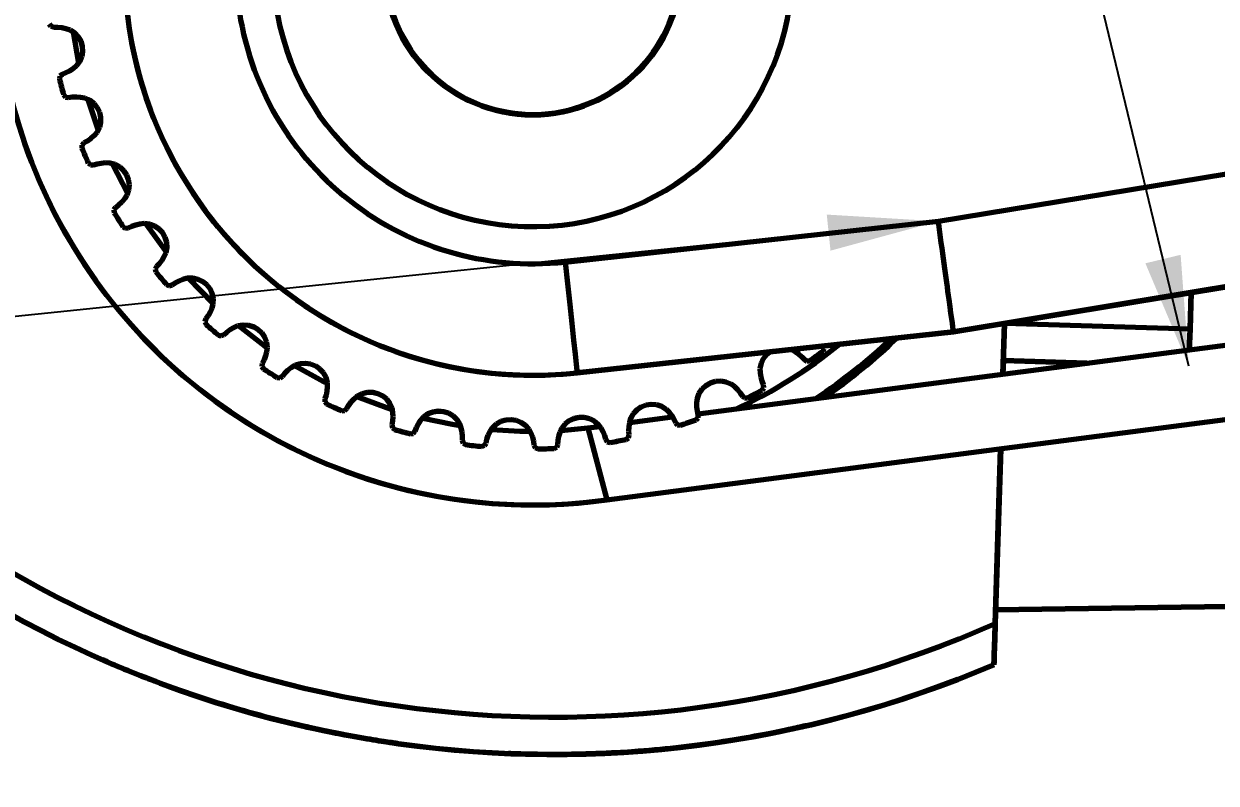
# Model space of a CAD drawing. Header units: millimetres. Extents: x -419 to 9215, y 1224 to 3301.
# Drawn here: x -230.41 to -194.72, y 1891.89 to 1914.62 of the extents above; entities that cross this region are included whole.
import ezdxf

# ---------------------------------------------------------------- set-up
doc = ezdxf.new("R2010")
doc.units = ezdxf.units.MM
doc.layers.add('0.3mm', color=240, linetype='Continuous', lineweight=30)
doc.layers.add('0.7mm', color=7, linetype='Continuous', lineweight=70)
doc.styles.get("Standard").update_dxf_attribs({"font": 'arial.ttf'})
doc.dimstyles.new('ISO-25', dxfattribs={"dimtxt": 2.5, "dimasz": 5, "dimexe": 1.25, "dimexo": 0.625, "dimtad": 1, "dimdec": 0, "dimtxsty": 'Standard', "dimcen": 2.5, "dimadec": 0, "dimazin": 0, "dimtfac": 1, "dimtdec": 0, "dimtmove": 0, "dimatfit": 3, "dimfxl": 1, "dimarcsym": 0})
doc.dimstyles.new('SLDDIMSTYLE0', dxfattribs={"dimtxt": 0.18, "dimasz": 3.302, "dimexe": 0, "dimexo": 0.0625, "dimgap": 0, "dimtad": 0, "dimtih": 1, "dimtoh": 1, "dimdec": 0, "dimrnd": 1e-09, "dimzin": 0, "dimdsep": 46, "dimtxsty": 'Standard', "dimsah": 1, "dimcen": 0.09, "dimadec": 0, "dimazin": 0, "dimtfac": 3.302, "dimtdec": 0, "dimtofl": 0, "dimtmove": 0, "dimatfit": 3, "dimfxl": 1, "dimfrac": 2, "dimtolj": 1, "dimtzin": 0, "dimarcsym": 0})

# ---------------------------------------------------------------- blocks, each defined once
blk = doc.blocks.new('*D70')
at = {"layer": '0.3mm', "color": 0, "lineweight": -2, "transparency": 16777216}
for p, q in [((-224.791, 1937.257), (-344.579, 1937.257)), ((-343.329, 1703.253), (-343.329, 1932.257)), ((-224.791, 1698.253), (-344.579, 1698.253))]:
    blk.add_line(p, q, dxfattribs=at)
at = {"layer": '0.3mm', "color": 0, "lineweight": 211, "transparency": 16777216}
for points in [[(-344.163, 1932.257), (-342.496, 1932.257), (-343.329, 1937.257)], [(-344.163, 1703.253), (-342.496, 1703.253), (-343.329, 1698.253)]]:
    blk.add_solid(points, dxfattribs=at)
at = {"layer": 'Defpoints', "color": 0, "lineweight": 211, "transparency": 16777216}
for p in [(-343.329, 1937.257), (-224.166, 1937.257), (-224.166, 1698.253)]:
    blk.add_point(p, dxfattribs=at)
at = {"layer": '0.3mm', "color": 0, "transparency": 16777216, "insert": (-347.454, 1817.755), "char_height": 2.5, "attachment_point": 5, "rotation": 90}
blk.add_mtext('{\\fTCVN 7284|b0|i0|c0|p34;\\H2.8x;239}', dxfattribs=at)

msp = doc.modelspace()

# ---------------------------------------------------------------- linework, layer by layer
at = {"layer": '0.7mm', "color": 7, "linetype": 'Continuous', "lineweight": 70}
for p, q in [((-229.643, 1914.617), (-229.599, 1914.544)), ((-229.643, 1914.617), (-229.643, 1914.616)), ((-229.599, 1914.544), (-229.516, 1914.517)), ((-229.599, 1914.544), (-229.599, 1914.543)), ((-229.516, 1914.517), (-229.399, 1914.517)), ((-229.516, 1914.517), (-229.516, 1914.517)), ((-229.399, 1914.517), (-229.273, 1914.504)), ((-229.399, 1914.517), (-229.399, 1914.517)), ((-229.273, 1914.504), (-229.148, 1914.476)), ((-229.273, 1914.504), (-229.273, 1914.503)), ((-229.148, 1914.476), (-229.023, 1914.434)), ((-229.148, 1914.476), (-229.148, 1914.476)), ((-229.023, 1914.434), (-228.887, 1914.344)), ((-229.023, 1914.434), (-229.023, 1914.434)), ((-228.931, 1914.371), (-228.767, 1913.44)), ((-228.931, 1914.371), (-228.887, 1914.342)), ((-228.887, 1914.344), (-228.779, 1914.228)), ((-228.887, 1914.344), (-228.887, 1914.342)), ((-228.887, 1914.342), (-228.779, 1914.226)), ((-228.779, 1914.228), (-228.702, 1914.094)), ((-228.779, 1914.228), (-228.779, 1914.226)), ((-228.779, 1914.226), (-228.701, 1914.091)), ((-228.702, 1914.094), (-228.657, 1913.945)), ((-228.702, 1914.094), (-228.701, 1914.091)), ((-228.701, 1914.091), (-228.657, 1913.943)), ((-228.646, 1913.791), (-228.67, 1913.637)), ((-228.657, 1913.945), (-228.646, 1913.791)), ((-228.657, 1913.945), (-228.657, 1913.943)), ((-228.657, 1913.943), (-228.646, 1913.79)), ((-228.826, 1913.358), (-228.928, 1913.275)), ((-228.73, 1913.491), (-228.826, 1913.358)), ((-228.67, 1913.637), (-228.73, 1913.491)), ((-203.031, 1908.707), (-172.965, 1913.671)), ((-229.325, 1913.051), (-229.34, 1912.967)), ((-229.34, 1912.967), (-229.34, 1912.967)), ((-229.257, 1913.105), (-229.325, 1913.051)), ((-229.148, 1913.147), (-229.257, 1913.105)), ((-229.034, 1913.205), (-229.148, 1913.147)), ((-228.928, 1913.275), (-229.034, 1913.205)), ((-229.215, 1912.49), (-229.161, 1912.424)), ((-229.215, 1912.49), (-229.215, 1912.489)), ((-229.161, 1912.424), (-229.074, 1912.411)), ((-229.161, 1912.424), (-229.161, 1912.424)), ((-229.074, 1912.411), (-228.959, 1912.428)), ((-229.074, 1912.411), (-229.074, 1912.41)), ((-228.959, 1912.428), (-228.832, 1912.433)), ((-228.959, 1912.428), (-228.959, 1912.427)), ((-228.832, 1912.433), (-228.705, 1912.424)), ((-228.832, 1912.433), (-228.832, 1912.432)), ((-228.705, 1912.424), (-228.575, 1912.401)), ((-228.705, 1912.424), (-228.705, 1912.424)), ((-228.575, 1912.401), (-228.426, 1912.333)), ((-228.575, 1912.401), (-228.575, 1912.401)), ((-228.492, 1912.361), (-228.183, 1911.439)), ((-228.492, 1912.361), (-228.426, 1912.33)), ((-228.426, 1912.333), (-228.303, 1912.235)), ((-228.426, 1912.333), (-228.426, 1912.33)), ((-228.426, 1912.33), (-228.303, 1912.232)), ((-228.303, 1912.235), (-228.206, 1912.113)), ((-228.303, 1912.235), (-228.303, 1912.232)), ((-228.303, 1912.232), (-228.206, 1912.11)), ((-228.206, 1912.113), (-228.14, 1911.973)), ((-228.206, 1912.113), (-228.206, 1912.11)), ((-228.206, 1912.11), (-228.139, 1911.971)), ((-228.14, 1911.973), (-228.106, 1911.822)), ((-228.14, 1911.973), (-228.139, 1911.971)), ((-228.139, 1911.971), (-228.106, 1911.82)), ((-228.107, 1911.666), (-228.145, 1911.513)), ((-228.106, 1911.822), (-228.107, 1911.666)), ((-228.403, 1911.184), (-228.506, 1911.11)), ((-228.308, 1911.269), (-228.403, 1911.184)), ((-228.219, 1911.367), (-228.308, 1911.269)), ((-228.145, 1911.513), (-228.219, 1911.367)), ((-228.668, 1910.989), (-228.67, 1910.904)), ((-228.67, 1910.904), (-228.67, 1910.903)), ((-228.608, 1911.053), (-228.668, 1910.989)), ((-228.506, 1911.11), (-228.608, 1911.053)), ((-228.475, 1910.45), (-228.412, 1910.394)), ((-228.475, 1910.45), (-228.475, 1910.45)), ((-228.412, 1910.394), (-228.324, 1910.393)), ((-228.412, 1910.394), (-228.412, 1910.393)), ((-228.324, 1910.393), (-228.213, 1910.427)), ((-228.324, 1910.393), (-228.324, 1910.392)), ((-228.213, 1910.427), (-228.088, 1910.451)), ((-228.213, 1910.427), (-228.213, 1910.427)), ((-228.088, 1910.451), (-227.961, 1910.462)), ((-228.088, 1910.451), (-228.088, 1910.451)), ((-227.961, 1910.462), (-227.829, 1910.458)), ((-227.961, 1910.462), (-227.961, 1910.461)), ((-227.829, 1910.458), (-227.672, 1910.412)), ((-227.829, 1910.458), (-227.829, 1910.458)), ((-227.761, 1910.436), (-227.304, 1909.544)), ((-227.672, 1910.412), (-227.535, 1910.334)), ((-227.535, 1910.334), (-227.421, 1910.228)), ((-227.535, 1910.334), (-227.535, 1910.332)), ((-227.535, 1910.332), (-227.421, 1910.226)), ((-227.421, 1910.228), (-227.334, 1910.099)), ((-227.421, 1910.228), (-227.421, 1910.226)), ((-227.421, 1910.226), (-227.334, 1910.097)), ((-172.422, 1910.382), (-202.579, 1905.402)), ((-202.579, 1905.398), (-172.422, 1910.378)), ((-227.334, 1910.099), (-227.279, 1909.955)), ((-227.334, 1910.099), (-227.334, 1910.097)), ((-227.334, 1910.097), (-227.279, 1909.953)), ((-227.279, 1909.955), (-227.257, 1909.801)), ((-227.279, 1909.955), (-227.279, 1909.953)), ((-227.279, 1909.953), (-227.257, 1909.8)), ((-227.257, 1909.801), (-227.271, 1909.644)), ((-210.225, 1902.948), (-157.238, 1909.824)), ((-227.323, 1909.489), (-227.396, 1909.379)), ((-227.271, 1909.644), (-227.323, 1909.489)), ((-227.66, 1909.12), (-227.71, 1909.048)), ((-227.71, 1909.048), (-227.699, 1908.963)), ((-227.71, 1909.048), (-227.71, 1909.047)), ((-227.568, 1909.191), (-227.66, 1909.12)), ((-227.477, 1909.28), (-227.568, 1909.191)), ((-227.396, 1909.379), (-227.477, 1909.28)), ((-227.699, 1908.963), (-227.699, 1908.963)), ((-214.205, 1907.487), (-203.031, 1908.707)), ((-227.439, 1908.544), (-227.368, 1908.497)), ((-227.439, 1908.544), (-227.439, 1908.544)), ((-227.368, 1908.497), (-227.281, 1908.51)), ((-227.368, 1908.497), (-227.368, 1908.497)), ((-227.281, 1908.51), (-227.176, 1908.56)), ((-227.281, 1908.51), (-227.281, 1908.509)), ((-227.176, 1908.56), (-227.056, 1908.603)), ((-227.176, 1908.56), (-227.176, 1908.56)), ((-227.056, 1908.603), (-226.932, 1908.632)), ((-227.056, 1908.603), (-227.056, 1908.602)), ((-226.932, 1908.632), (-226.801, 1908.648)), ((-226.932, 1908.632), (-226.932, 1908.631)), ((-226.801, 1908.648), (-226.639, 1908.626)), ((-226.801, 1908.648), (-226.801, 1908.648)), ((-226.753, 1908.639), (-226.15, 1907.8)), ((-226.753, 1908.639), (-226.639, 1908.624)), ((-226.639, 1908.626), (-226.492, 1908.569)), ((-226.639, 1908.626), (-226.639, 1908.624)), ((-226.639, 1908.624), (-226.492, 1908.567)), ((-226.492, 1908.569), (-226.364, 1908.481)), ((-226.492, 1908.569), (-226.492, 1908.567)), ((-226.492, 1908.567), (-226.364, 1908.479)), ((-226.364, 1908.481), (-226.259, 1908.367)), ((-226.364, 1908.481), (-226.364, 1908.479)), ((-226.364, 1908.479), (-226.259, 1908.365)), ((-226.259, 1908.367), (-226.182, 1908.232)), ((-226.259, 1908.367), (-226.259, 1908.365)), ((-226.259, 1908.365), (-226.182, 1908.23)), ((-212.958, 1900.37), (-151.049, 1908.404)), ((-212.958, 1900.368), (-151.049, 1908.402)), ((-226.182, 1908.232), (-226.138, 1908.083)), ((-226.182, 1908.232), (-226.182, 1908.23)), ((-226.182, 1908.23), (-226.138, 1908.081)), ((-226.138, 1908.083), (-226.128, 1907.926)), ((-226.138, 1908.083), (-226.138, 1908.081)), ((-226.138, 1908.081), (-226.128, 1907.925)), ((-226.212, 1907.645), (-226.278, 1907.536)), ((-226.156, 1907.765), (-226.212, 1907.645)), ((-226.128, 1907.926), (-226.156, 1907.765)), ((-226.435, 1907.35), (-226.473, 1907.271)), ((-226.473, 1907.271), (-226.45, 1907.189)), ((-226.473, 1907.271), (-226.473, 1907.27)), ((-226.355, 1907.434), (-226.435, 1907.35)), ((-226.278, 1907.536), (-226.355, 1907.434)), ((-226.45, 1907.189), (-226.45, 1907.188)), ((-225.873, 1906.868), (-225.761, 1906.928)), ((-225.761, 1906.928), (-225.642, 1906.976)), ((-225.761, 1906.928), (-225.761, 1906.928)), ((-225.642, 1906.976), (-225.515, 1907.011)), ((-225.642, 1906.976), (-225.642, 1906.975)), ((-225.515, 1907.011), (-225.352, 1907.014)), ((-225.515, 1907.011), (-225.515, 1907.011)), ((-225.488, 1907.01), (-225.352, 1907.012)), ((-225.352, 1907.014), (-225.198, 1906.979)), ((-225.352, 1907.014), (-225.352, 1907.012)), ((-225.352, 1907.012), (-225.198, 1906.977)), ((-225.198, 1906.979), (-225.058, 1906.911)), ((-225.198, 1906.979), (-225.198, 1906.977)), ((-225.198, 1906.977), (-225.058, 1906.909)), ((-225.058, 1906.911), (-224.937, 1906.814)), ((-225.058, 1906.911), (-225.058, 1906.909)), ((-225.058, 1906.909), (-224.937, 1906.812)), ((-226.131, 1906.813), (-226.053, 1906.778)), ((-226.131, 1906.813), (-226.131, 1906.813)), ((-226.053, 1906.778), (-225.969, 1906.803)), ((-226.053, 1906.778), (-226.053, 1906.777)), ((-225.969, 1906.803), (-225.873, 1906.868)), ((-225.969, 1906.803), (-225.969, 1906.802)), ((-225.873, 1906.868), (-225.873, 1906.868)), ((-224.937, 1906.814), (-224.841, 1906.692)), ((-224.937, 1906.814), (-224.937, 1906.812)), ((-224.937, 1906.812), (-224.841, 1906.69)), ((-224.841, 1906.692), (-224.775, 1906.552)), ((-224.841, 1906.692), (-224.841, 1906.69)), ((-224.841, 1906.69), (-224.775, 1906.55)), ((-224.775, 1906.552), (-224.742, 1906.397)), ((-224.775, 1906.552), (-224.775, 1906.55)), ((-224.775, 1906.55), (-224.742, 1906.395)), ((-195.497, 1905.474), (-195.463, 1906.573)), ((-195.463, 1906.573), (-195.497, 1905.48)), ((-224.746, 1906.234), (-224.783, 1906.107)), ((-224.742, 1906.397), (-224.746, 1906.234)), ((-224.893, 1905.877), (-224.96, 1905.782)), ((-224.832, 1905.989), (-224.893, 1905.877)), ((-224.783, 1906.107), (-224.832, 1905.989)), ((-224.96, 1905.782), (-224.986, 1905.698)), ((-224.986, 1905.698), (-224.951, 1905.621)), ((-224.986, 1905.698), (-224.986, 1905.698)), ((-224.951, 1905.621), (-224.951, 1905.62)), ((-224.23, 1905.466), (-224.12, 1905.53)), ((-224.12, 1905.53), (-224, 1905.585)), ((-224.12, 1905.53), (-224.12, 1905.53)), ((-224, 1905.585), (-223.839, 1905.611)), ((-224, 1905.585), (-224, 1905.584)), ((-223.995, 1905.583), (-223.839, 1905.609)), ((-223.839, 1905.611), (-223.681, 1905.6)), ((-223.839, 1905.611), (-223.839, 1905.609)), ((-223.839, 1905.609), (-223.681, 1905.598)), ((-223.681, 1905.6), (-223.533, 1905.554)), ((-223.681, 1905.6), (-223.681, 1905.598)), ((-223.681, 1905.598), (-223.533, 1905.551)), ((-223.533, 1905.554), (-223.399, 1905.476)), ((-223.533, 1905.554), (-223.533, 1905.551)), ((-223.533, 1905.551), (-223.399, 1905.473)), ((-223.399, 1905.476), (-223.286, 1905.37)), ((-223.399, 1905.476), (-223.399, 1905.473)), ((-223.399, 1905.473), (-223.286, 1905.367)), ((-201.097, 1904.132), (-201.05, 1905.651)), ((-201.05, 1905.651), (-201.097, 1904.132)), ((-224.579, 1905.297), (-224.497, 1905.273)), ((-224.579, 1905.297), (-224.579, 1905.296)), ((-224.497, 1905.273), (-224.418, 1905.311)), ((-224.497, 1905.273), (-224.497, 1905.273)), ((-224.418, 1905.311), (-224.333, 1905.39)), ((-224.418, 1905.311), (-224.418, 1905.31)), ((-224.333, 1905.39), (-224.23, 1905.466)), ((-224.333, 1905.39), (-224.333, 1905.389)), ((-224.23, 1905.466), (-224.23, 1905.465)), ((-223.286, 1905.37), (-223.199, 1905.24)), ((-223.286, 1905.37), (-223.286, 1905.367)), ((-223.286, 1905.367), (-223.199, 1905.238)), ((-223.199, 1905.24), (-223.144, 1905.093)), ((-223.199, 1905.24), (-223.199, 1905.238)), ((-223.199, 1905.238), (-223.144, 1905.09)), ((-202.579, 1905.402), (-213.843, 1904.172)), ((-213.843, 1904.171), (-202.579, 1905.401)), ((-202.579, 1905.401), (-202.579, 1905.402)), ((-202.579, 1905.398), (-202.579, 1905.401)), ((-223.141, 1904.799), (-223.172, 1904.676)), ((-223.144, 1905.093), (-223.124, 1904.93)), ((-223.144, 1905.093), (-223.144, 1905.09)), ((-223.144, 1905.09), (-223.124, 1904.929)), ((-223.124, 1904.93), (-223.141, 1904.799)), ((-208.163, 1904.721), (-208.06, 1904.803)), ((-208.163, 1904.719), (-208.057, 1904.803)), ((-207.432, 1904.871), (-207.318, 1904.808)), ((-207.429, 1904.872), (-207.318, 1904.81)), ((-207.318, 1904.81), (-207.214, 1904.736)), ((-207.318, 1904.81), (-207.318, 1904.808)), ((-207.318, 1904.808), (-207.214, 1904.734)), ((-206.483, 1904.829), (-206.442, 1904.903)), ((-206.483, 1904.827), (-206.442, 1904.901)), ((-206.483, 1904.829), (-206.483, 1904.827)), ((-206.442, 1904.903), (-206.458, 1904.978)), ((-206.442, 1904.903), (-206.442, 1904.901)), ((-223.267, 1904.452), (-223.281, 1904.365)), ((-223.216, 1904.556), (-223.267, 1904.452)), ((-223.172, 1904.676), (-223.216, 1904.556)), ((-222.289, 1904.399), (-222.133, 1904.45)), ((-222.289, 1904.397), (-222.133, 1904.448)), ((-222.133, 1904.45), (-221.976, 1904.462)), ((-222.133, 1904.448), (-221.976, 1904.46)), ((-222.133, 1904.45), (-222.133, 1904.448)), ((-221.976, 1904.462), (-221.822, 1904.439)), ((-221.976, 1904.462), (-221.976, 1904.46)), ((-221.976, 1904.46), (-221.822, 1904.436)), ((-221.822, 1904.439), (-221.678, 1904.381)), ((-221.822, 1904.439), (-221.822, 1904.436)), ((-221.822, 1904.436), (-221.678, 1904.379)), ((-208.363, 1904.298), (-208.329, 1904.458)), ((-208.363, 1904.296), (-208.329, 1904.455)), ((-208.329, 1904.458), (-208.261, 1904.6)), ((-208.329, 1904.455), (-208.261, 1904.598)), ((-208.329, 1904.458), (-208.329, 1904.455)), ((-208.261, 1904.6), (-208.163, 1904.721)), ((-208.261, 1904.598), (-208.163, 1904.719)), ((-208.261, 1904.6), (-208.261, 1904.598)), ((-208.163, 1904.721), (-208.163, 1904.719)), ((-207.214, 1904.736), (-207.119, 1904.652)), ((-207.214, 1904.736), (-207.214, 1904.734)), ((-207.214, 1904.734), (-207.119, 1904.65)), ((-207.119, 1904.652), (-207.041, 1904.566)), ((-207.119, 1904.652), (-207.119, 1904.65)), ((-207.119, 1904.65), (-207.041, 1904.563)), ((-207.041, 1904.566), (-206.965, 1904.522)), ((-207.041, 1904.566), (-207.041, 1904.563)), ((-207.041, 1904.563), (-206.965, 1904.519)), ((-206.965, 1904.522), (-206.881, 1904.538)), ((-206.965, 1904.519), (-206.881, 1904.536)), ((-206.965, 1904.522), (-206.965, 1904.519)), ((-206.881, 1904.538), (-206.881, 1904.536)), ((-201.084, 1904.536), (-201.097, 1904.132)), ((-201.097, 1904.132), (-201.084, 1904.536)), ((-198.584, 1904.458), (-201.085, 1904.536)), ((-223.281, 1904.365), (-223.235, 1904.293)), ((-223.281, 1904.365), (-223.281, 1904.365)), ((-223.235, 1904.293), (-223.235, 1904.293)), ((-222.734, 1904.017), (-222.661, 1904.066)), ((-222.661, 1904.066), (-222.589, 1904.157)), ((-222.661, 1904.066), (-222.661, 1904.066)), ((-222.589, 1904.157), (-222.499, 1904.248)), ((-222.589, 1904.157), (-222.589, 1904.157)), ((-222.499, 1904.248), (-222.4, 1904.328)), ((-222.499, 1904.248), (-222.499, 1904.247)), ((-222.4, 1904.328), (-222.289, 1904.399)), ((-222.4, 1904.328), (-222.4, 1904.327)), ((-222.3, 1904.39), (-222.289, 1904.397)), ((-222.289, 1904.399), (-222.289, 1904.397)), ((-221.678, 1904.381), (-221.551, 1904.293)), ((-221.678, 1904.381), (-221.678, 1904.379)), ((-221.678, 1904.379), (-221.551, 1904.291)), ((-221.551, 1904.293), (-221.446, 1904.179)), ((-221.551, 1904.293), (-221.551, 1904.291)), ((-221.551, 1904.291), (-221.446, 1904.176)), ((-221.446, 1904.179), (-221.369, 1904.041)), ((-221.446, 1904.179), (-221.446, 1904.176)), ((-221.446, 1904.176), (-221.369, 1904.038)), ((-213.843, 1904.171), (-213.843, 1904.172)), ((-208.356, 1904.166), (-208.363, 1904.298)), ((-208.336, 1904.04), (-208.356, 1904.166)), ((-222.818, 1904.029), (-222.734, 1904.017)), ((-222.818, 1904.029), (-222.818, 1904.028)), ((-222.734, 1904.017), (-222.734, 1904.017)), ((-221.369, 1904.041), (-221.325, 1903.883)), ((-221.369, 1904.041), (-221.369, 1904.038)), ((-221.369, 1904.038), (-221.325, 1903.881)), ((-221.323, 1903.751), (-221.335, 1903.624)), ((-221.325, 1903.883), (-221.323, 1903.751)), ((-210.187, 1903.561), (-210.099, 1903.692)), ((-210.187, 1903.559), (-210.099, 1903.69)), ((-210.099, 1903.692), (-209.984, 1903.798)), ((-210.099, 1903.69), (-209.984, 1903.795)), ((-210.099, 1903.692), (-210.099, 1903.69)), ((-209.984, 1903.798), (-209.85, 1903.874)), ((-209.984, 1903.795), (-209.85, 1903.872)), ((-209.984, 1903.798), (-209.984, 1903.795)), ((-209.85, 1903.874), (-209.702, 1903.919)), ((-209.85, 1903.872), (-209.702, 1903.917)), ((-209.85, 1903.874), (-209.85, 1903.872)), ((-209.702, 1903.919), (-209.546, 1903.929)), ((-209.702, 1903.917), (-209.546, 1903.927)), ((-209.702, 1903.919), (-209.702, 1903.917)), ((-209.546, 1903.929), (-209.391, 1903.904)), ((-209.546, 1903.929), (-209.546, 1903.927)), ((-209.546, 1903.927), (-209.391, 1903.901)), ((-209.391, 1903.904), (-209.24, 1903.84)), ((-209.391, 1903.904), (-209.391, 1903.901)), ((-209.391, 1903.901), (-209.24, 1903.838)), ((-209.24, 1903.84), (-209.136, 1903.759)), ((-209.24, 1903.84), (-209.24, 1903.838)), ((-209.24, 1903.838), (-209.136, 1903.757)), ((-209.136, 1903.759), (-209.044, 1903.671)), ((-209.136, 1903.759), (-209.136, 1903.757)), ((-209.136, 1903.757), (-209.044, 1903.669)), ((-208.303, 1903.917), (-208.336, 1904.04)), ((-208.307, 1903.654), (-208.255, 1903.721)), ((-208.307, 1903.651), (-208.255, 1903.719)), ((-208.261, 1903.808), (-208.303, 1903.917)), ((-208.255, 1903.721), (-208.261, 1903.808)), ((-208.255, 1903.721), (-208.255, 1903.719)), ((-221.395, 1903.389), (-221.396, 1903.301)), ((-221.36, 1903.499), (-221.395, 1903.389)), ((-221.335, 1903.624), (-221.36, 1903.499)), ((-220.605, 1903.301), (-220.519, 1903.395)), ((-220.519, 1903.395), (-220.42, 1903.483)), ((-220.519, 1903.395), (-220.519, 1903.395)), ((-220.442, 1903.461), (-220.42, 1903.48)), ((-220.42, 1903.483), (-220.274, 1903.556)), ((-220.42, 1903.48), (-220.274, 1903.554)), ((-220.42, 1903.483), (-220.42, 1903.48)), ((-220.274, 1903.556), (-220.12, 1903.591)), ((-220.274, 1903.554), (-220.12, 1903.589)), ((-220.274, 1903.556), (-220.274, 1903.554)), ((-220.12, 1903.591), (-219.965, 1903.591)), ((-220.12, 1903.591), (-220.12, 1903.589)), ((-220.12, 1903.589), (-219.964, 1903.589)), ((-219.965, 1903.591), (-219.814, 1903.556)), ((-219.965, 1903.591), (-219.964, 1903.589)), ((-219.964, 1903.589), (-219.814, 1903.554)), ((-219.814, 1903.556), (-219.674, 1903.488)), ((-219.814, 1903.556), (-219.814, 1903.554)), ((-219.814, 1903.554), (-219.674, 1903.485)), ((-219.674, 1903.488), (-219.554, 1903.39)), ((-219.674, 1903.488), (-219.674, 1903.485)), ((-219.674, 1903.485), (-219.554, 1903.388)), ((-219.554, 1903.39), (-219.457, 1903.265)), ((-219.554, 1903.39), (-219.554, 1903.388)), ((-219.554, 1903.388), (-219.457, 1903.263)), ((-210.258, 1903.277), (-210.245, 1903.408)), ((-210.258, 1903.274), (-210.245, 1903.406)), ((-210.245, 1903.408), (-210.187, 1903.561)), ((-210.245, 1903.406), (-210.187, 1903.559)), ((-210.245, 1903.408), (-210.245, 1903.406)), ((-210.187, 1903.561), (-210.187, 1903.559)), ((-209.044, 1903.671), (-208.962, 1903.573)), ((-209.044, 1903.671), (-209.044, 1903.669)), ((-209.044, 1903.669), (-208.962, 1903.571)), ((-208.962, 1903.573), (-208.897, 1903.476)), ((-208.962, 1903.573), (-208.962, 1903.571)), ((-208.962, 1903.571), (-208.897, 1903.474)), ((-208.897, 1903.476), (-208.829, 1903.421)), ((-208.897, 1903.476), (-208.897, 1903.474)), ((-208.897, 1903.474), (-208.829, 1903.419)), ((-208.829, 1903.421), (-208.744, 1903.425)), ((-208.829, 1903.419), (-208.744, 1903.423)), ((-208.829, 1903.421), (-208.829, 1903.419)), ((-208.744, 1903.425), (-208.744, 1903.423)), ((-208.307, 1903.654), (-208.307, 1903.651)), ((-221.396, 1903.301), (-221.34, 1903.237)), ((-221.396, 1903.301), (-221.396, 1903.3)), ((-221.34, 1903.237), (-221.34, 1903.236)), ((-220.889, 1903.037), (-220.804, 1903.039)), ((-220.889, 1903.037), (-220.889, 1903.037)), ((-220.804, 1903.039), (-220.739, 1903.098)), ((-220.804, 1903.039), (-220.804, 1903.038)), ((-220.739, 1903.098), (-220.681, 1903.199)), ((-220.739, 1903.098), (-220.739, 1903.097)), ((-220.681, 1903.199), (-220.605, 1903.301)), ((-220.681, 1903.199), (-220.681, 1903.198)), ((-220.605, 1903.301), (-220.605, 1903.301)), ((-219.457, 1903.265), (-219.39, 1903.116)), ((-219.457, 1903.265), (-219.457, 1903.263)), ((-219.457, 1903.263), (-219.39, 1903.114)), ((-219.39, 1903.116), (-219.368, 1902.986)), ((-219.39, 1903.116), (-219.39, 1903.114)), ((-219.39, 1903.114), (-219.384, 1903.076)), ((-219.368, 1902.986), (-219.361, 1902.858)), ((-219.368, 1902.986), (-219.368, 1902.985)), ((-218.302, 1902.949), (-218.155, 1903.007)), ((-218.302, 1902.946), (-218.155, 1903.005)), ((-218.155, 1903.007), (-218.001, 1903.03)), ((-218.155, 1903.005), (-218.001, 1903.027)), ((-218.155, 1903.007), (-218.155, 1903.005)), ((-218.001, 1903.03), (-217.847, 1903.017)), ((-218.001, 1903.03), (-218.001, 1903.027)), ((-218.001, 1903.027), (-217.847, 1903.015)), ((-217.847, 1903.017), (-217.699, 1902.971)), ((-217.847, 1903.017), (-217.847, 1903.015)), ((-217.847, 1903.015), (-217.699, 1902.969)), ((-212.158, 1902.952), (-212.051, 1903.068)), ((-212.158, 1902.95), (-212.051, 1903.066)), ((-212.051, 1903.068), (-211.923, 1903.155)), ((-212.051, 1903.066), (-211.923, 1903.153)), ((-212.051, 1903.068), (-212.051, 1903.066)), ((-211.923, 1903.155), (-211.778, 1903.211)), ((-211.923, 1903.153), (-211.778, 1903.209)), ((-211.923, 1903.155), (-211.923, 1903.153)), ((-211.778, 1903.211), (-211.625, 1903.234)), ((-211.778, 1903.209), (-211.625, 1903.231)), ((-211.778, 1903.211), (-211.778, 1903.209)), ((-211.625, 1903.234), (-211.47, 1903.221)), ((-211.625, 1903.234), (-211.625, 1903.231)), ((-211.625, 1903.231), (-211.47, 1903.218)), ((-211.47, 1903.221), (-211.32, 1903.172)), ((-211.47, 1903.221), (-211.47, 1903.218)), ((-211.47, 1903.218), (-211.32, 1903.17)), ((-211.32, 1903.172), (-211.18, 1903.087)), ((-211.32, 1903.172), (-211.32, 1903.17)), ((-211.32, 1903.17), (-211.18, 1903.084)), ((-211.18, 1903.087), (-211.089, 1902.991)), ((-211.18, 1903.087), (-211.18, 1903.084)), ((-211.18, 1903.084), (-211.089, 1902.989)), ((-211.089, 1902.991), (-211.011, 1902.89)), ((-211.089, 1902.991), (-211.089, 1902.989)), ((-211.089, 1902.989), (-211.011, 1902.888)), ((-210.257, 1903.149), (-210.258, 1903.277)), ((-210.258, 1903.277), (-210.258, 1903.274)), ((-210.257, 1903.149), (-210.258, 1903.274)), ((-210.242, 1903.023), (-210.257, 1903.149)), ((-210.216, 1902.909), (-210.242, 1903.023)), ((-219.368, 1902.731), (-219.386, 1902.616)), ((-219.386, 1902.616), (-219.373, 1902.529)), ((-219.386, 1902.616), (-219.386, 1902.616)), ((-219.361, 1902.858), (-219.368, 1902.731)), ((-218.651, 1902.535), (-218.592, 1902.648)), ((-218.592, 1902.648), (-218.521, 1902.753)), ((-218.592, 1902.648), (-218.592, 1902.647)), ((-218.521, 1902.753), (-218.436, 1902.855)), ((-218.521, 1902.753), (-218.521, 1902.753)), ((-218.464, 1902.818), (-218.436, 1902.852)), ((-218.436, 1902.855), (-218.302, 1902.949)), ((-218.436, 1902.852), (-218.302, 1902.946)), ((-218.436, 1902.855), (-218.436, 1902.852)), ((-218.302, 1902.949), (-218.302, 1902.946)), ((-217.699, 1902.971), (-217.565, 1902.892)), ((-217.699, 1902.971), (-217.699, 1902.969)), ((-217.699, 1902.969), (-217.565, 1902.89)), ((-217.565, 1902.892), (-217.451, 1902.783)), ((-217.565, 1902.892), (-217.565, 1902.89)), ((-217.565, 1902.89), (-217.451, 1902.781)), ((-217.451, 1902.783), (-217.362, 1902.645)), ((-217.451, 1902.783), (-217.451, 1902.781)), ((-217.451, 1902.781), (-217.362, 1902.643)), ((-217.362, 1902.645), (-217.322, 1902.52)), ((-217.362, 1902.645), (-217.362, 1902.643)), ((-217.362, 1902.643), (-217.346, 1902.593)), ((-216.38, 1902.529), (-216.262, 1902.642)), ((-216.38, 1902.527), (-216.262, 1902.64)), ((-216.262, 1902.642), (-216.125, 1902.722)), ((-216.262, 1902.64), (-216.125, 1902.719)), ((-216.262, 1902.642), (-216.262, 1902.64)), ((-216.125, 1902.722), (-215.976, 1902.767)), ((-216.125, 1902.719), (-215.976, 1902.765)), ((-216.125, 1902.722), (-216.125, 1902.719)), ((-215.976, 1902.767), (-215.822, 1902.778)), ((-215.976, 1902.765), (-215.822, 1902.776)), ((-215.976, 1902.767), (-215.976, 1902.765)), ((-215.822, 1902.778), (-215.669, 1902.754)), ((-215.822, 1902.778), (-215.822, 1902.776)), ((-215.822, 1902.776), (-215.669, 1902.752)), ((-215.669, 1902.754), (-215.525, 1902.696)), ((-215.669, 1902.754), (-215.669, 1902.752)), ((-215.669, 1902.752), (-215.525, 1902.694)), ((-215.525, 1902.696), (-215.395, 1902.605)), ((-215.525, 1902.696), (-215.525, 1902.694)), ((-215.525, 1902.694), (-215.395, 1902.603)), ((-214.298, 1902.514), (-214.198, 1902.643)), ((-214.298, 1902.512), (-214.198, 1902.641)), ((-214.198, 1902.643), (-214.075, 1902.742)), ((-214.198, 1902.641), (-214.075, 1902.74)), ((-214.198, 1902.643), (-214.198, 1902.641)), ((-214.075, 1902.742), (-213.935, 1902.809)), ((-214.075, 1902.74), (-213.935, 1902.807)), ((-214.075, 1902.742), (-214.075, 1902.74)), ((-213.935, 1902.809), (-213.784, 1902.843)), ((-213.935, 1902.807), (-213.784, 1902.841)), ((-213.935, 1902.809), (-213.935, 1902.807)), ((-213.784, 1902.843), (-213.629, 1902.842)), ((-213.784, 1902.843), (-213.784, 1902.841)), ((-213.784, 1902.841), (-213.629, 1902.84)), ((-213.629, 1902.842), (-213.478, 1902.806)), ((-213.629, 1902.842), (-213.629, 1902.84)), ((-213.629, 1902.84), (-213.478, 1902.804)), ((-213.478, 1902.806), (-213.336, 1902.736)), ((-213.478, 1902.806), (-213.478, 1902.804)), ((-213.478, 1902.804), (-213.336, 1902.734)), ((-213.336, 1902.736), (-213.211, 1902.631)), ((-213.336, 1902.736), (-213.336, 1902.734)), ((-213.336, 1902.734), (-213.211, 1902.628)), ((-213.211, 1902.631), (-213.135, 1902.523)), ((-213.211, 1902.631), (-213.211, 1902.628)), ((-213.211, 1902.628), (-213.167, 1902.566)), ((-212.289, 1902.555), (-212.271, 1902.681)), ((-212.271, 1902.681), (-212.238, 1902.809)), ((-212.271, 1902.681), (-212.271, 1902.681)), ((-212.27, 1902.682), (-210.986, 1902.849)), ((-212.27, 1902.682), (-212.238, 1902.807)), ((-212.238, 1902.809), (-212.158, 1902.952)), ((-212.238, 1902.807), (-212.158, 1902.95)), ((-212.238, 1902.809), (-212.238, 1902.807)), ((-212.158, 1902.952), (-212.158, 1902.95)), ((-211.011, 1902.89), (-210.945, 1902.781)), ((-211.011, 1902.89), (-211.011, 1902.888)), ((-211.011, 1902.888), (-210.988, 1902.849)), ((-210.945, 1902.781), (-210.896, 1902.676)), ((-210.945, 1902.781), (-210.945, 1902.781)), ((-210.896, 1902.676), (-210.836, 1902.611)), ((-210.896, 1902.676), (-210.896, 1902.675)), ((-210.285, 1902.763), (-210.224, 1902.822)), ((-210.285, 1902.763), (-210.285, 1902.763)), ((-210.224, 1902.822), (-210.216, 1902.909)), ((-210.224, 1902.822), (-210.224, 1902.821)), ((-210.216, 1902.909), (-210.216, 1902.909)), ((-219.373, 1902.529), (-219.308, 1902.475)), ((-219.373, 1902.529), (-219.373, 1902.529)), ((-219.308, 1902.475), (-219.308, 1902.474)), ((-218.833, 1902.344), (-218.749, 1902.358)), ((-218.833, 1902.344), (-218.833, 1902.344)), ((-218.749, 1902.358), (-218.693, 1902.427)), ((-218.749, 1902.358), (-218.749, 1902.358)), ((-218.693, 1902.427), (-218.651, 1902.535)), ((-218.693, 1902.427), (-218.693, 1902.426)), ((-218.651, 1902.535), (-218.651, 1902.534)), ((-217.322, 1902.52), (-217.295, 1902.395)), ((-217.322, 1902.52), (-217.322, 1902.519)), ((-217.295, 1902.395), (-217.283, 1902.268)), ((-217.295, 1902.395), (-217.295, 1902.395)), ((-217.283, 1902.268), (-217.284, 1902.152)), ((-216.545, 1902.181), (-216.503, 1902.302)), ((-216.503, 1902.302), (-216.449, 1902.417)), ((-216.503, 1902.302), (-216.503, 1902.301)), ((-216.449, 1902.417), (-216.38, 1902.529)), ((-216.449, 1902.417), (-216.449, 1902.416)), ((-216.41, 1902.477), (-216.38, 1902.527)), ((-216.38, 1902.529), (-216.38, 1902.527)), ((-215.395, 1902.605), (-215.287, 1902.483)), ((-215.395, 1902.605), (-215.395, 1902.603)), ((-215.395, 1902.603), (-215.287, 1902.48)), ((-215.287, 1902.483), (-215.228, 1902.364)), ((-215.287, 1902.483), (-215.287, 1902.48)), ((-215.287, 1902.48), (-215.258, 1902.422)), ((-215.228, 1902.364), (-215.184, 1902.245)), ((-215.228, 1902.364), (-215.228, 1902.364)), ((-214.41, 1902.145), (-214.387, 1902.27)), ((-214.387, 1902.27), (-214.35, 1902.392)), ((-214.387, 1902.27), (-214.387, 1902.27)), ((-214.35, 1902.392), (-214.298, 1902.514)), ((-214.35, 1902.392), (-214.35, 1902.392)), ((-214.326, 1902.447), (-213.521, 1902.52)), ((-214.326, 1902.447), (-214.298, 1902.512)), ((-214.298, 1902.514), (-214.298, 1902.512)), ((-213.521, 1902.52), (-213.166, 1902.566)), ((-213.521, 1902.52), (-212.958, 1900.37)), ((-213.135, 1902.523), (-213.073, 1902.411)), ((-213.135, 1902.523), (-213.135, 1902.522)), ((-213.073, 1902.411), (-213.024, 1902.294)), ((-213.073, 1902.411), (-213.073, 1902.411)), ((-213.024, 1902.294), (-212.991, 1902.182)), ((-213.024, 1902.294), (-213.024, 1902.293)), ((-212.305, 1902.226), (-212.285, 1902.312)), ((-212.293, 1902.428), (-212.289, 1902.555)), ((-212.285, 1902.312), (-212.293, 1902.428)), ((-212.289, 1902.555), (-212.289, 1902.555)), ((-212.285, 1902.312), (-212.285, 1902.311)), ((-210.836, 1902.611), (-210.752, 1902.603)), ((-210.836, 1902.611), (-210.836, 1902.611)), ((-210.752, 1902.603), (-210.752, 1902.602)), ((-217.284, 1902.152), (-217.259, 1902.068)), ((-217.284, 1902.152), (-217.284, 1902.151)), ((-217.259, 1902.068), (-217.186, 1902.023)), ((-217.259, 1902.068), (-217.259, 1902.068)), ((-217.186, 1902.023), (-217.186, 1902.023)), ((-216.696, 1901.966), (-216.615, 1901.992)), ((-216.696, 1901.966), (-216.696, 1901.965)), ((-216.615, 1901.992), (-216.571, 1902.068)), ((-216.615, 1901.992), (-216.615, 1901.992)), ((-216.571, 1902.068), (-216.545, 1902.181)), ((-216.571, 1902.068), (-216.571, 1902.067)), ((-216.545, 1902.181), (-216.545, 1902.181)), ((-215.184, 1902.245), (-215.152, 1902.121)), ((-215.184, 1902.245), (-215.184, 1902.244)), ((-215.152, 1902.121), (-215.136, 1902.006)), ((-215.152, 1902.121), (-215.152, 1902.121)), ((-215.136, 1902.006), (-215.099, 1901.927)), ((-215.136, 1902.006), (-215.136, 1902.006)), ((-215.099, 1901.927), (-215.02, 1901.894)), ((-215.099, 1901.927), (-215.099, 1901.926)), ((-214.527, 1901.909), (-214.451, 1901.948)), ((-214.527, 1901.909), (-214.527, 1901.909)), ((-214.451, 1901.948), (-214.419, 1902.029)), ((-214.451, 1901.948), (-214.451, 1901.947)), ((-214.419, 1902.029), (-214.41, 1902.145)), ((-214.419, 1902.029), (-214.419, 1902.029)), ((-214.41, 1902.145), (-214.41, 1902.145)), ((-212.991, 1902.182), (-212.942, 1902.109)), ((-212.991, 1902.182), (-212.991, 1902.182)), ((-212.942, 1902.109), (-212.859, 1902.088)), ((-212.942, 1902.109), (-212.942, 1902.109)), ((-212.859, 1902.088), (-212.859, 1902.088)), ((-212.374, 1902.177), (-212.305, 1902.226)), ((-212.374, 1902.177), (-212.374, 1902.177)), ((-212.305, 1902.226), (-212.305, 1902.226)), ((-215.02, 1901.894), (-215.02, 1901.893)), ((-201.166, 1901.899), (-201.329, 1896.66)), ((-201.329, 1896.669), (-201.167, 1901.898)), ((-201.21, 1900.508), (-201.166, 1901.899)), ((-201.167, 1901.898), (-201.21, 1900.516)), ((-212.958, 1900.37), (-212.958, 1900.368)), ((-201.317, 1897.073), (-143.727, 1897.953)), ((-201.308, 1897.374), (-201.307, 1897.368)), ((-192.911, 1897.202), (-201.316, 1897.074)), ((-201.368, 1895.432), (-201.368, 1895.441))]:
    msp.add_line(p, q, dxfattribs=at)
at = {"layer": '0.7mm', "color": 8, "linetype": 'Continuous', "lineweight": 70}
for p, q in [((-195.497, 1905.48), (-201.041, 1905.652)), ((-201.085, 1904.542), (-198.55, 1904.463))]:
    msp.add_line(p, q, dxfattribs=at)
at = {"layer": '0.7mm', "color": 7, "linetype": 'Continuous', "lineweight": 70, "flags": 128}
for points in [[(-214.205, 1907.487), (-214.134, 1906.84), (-214.066, 1906.219), (-214.004, 1905.646), (-213.949, 1905.144), (-213.904, 1904.731), (-213.87, 1904.425), (-213.85, 1904.236), (-213.843, 1904.172)], [(-225.488, 1907.01), (-224.752, 1906.253), (-224.746, 1906.247)], [(-223.995, 1905.583), (-223.178, 1904.961), (-223.124, 1904.923)], [(-195.516, 1904.856), (-195.516, 1904.863), (-195.51, 1905.055), (-195.504, 1905.263), (-195.497, 1905.48)], [(-195.497, 1905.474), (-195.504, 1905.257), (-195.51, 1905.049), (-195.516, 1904.857), (-195.516, 1904.856)], [(-222.3, 1904.39), (-221.433, 1903.913), (-221.324, 1903.859)], [(-220.442, 1903.461), (-219.553, 1903.131), (-219.384, 1903.076)], [(-218.464, 1902.818), (-217.58, 1902.632), (-217.346, 1902.593)], [(-216.41, 1902.477), (-215.554, 1902.427), (-215.258, 1902.422)]]:
    msp.add_lwpolyline(points, dxfattribs=at)
at = {"layer": '0.7mm', "color": 7, "linetype": 'Continuous', "lineweight": 70}
msp.add_circle((-215.17, 1916.323), 4.444, dxfattribs=at)
for centre, radius, start, end in [((-215.17, 1916.32), 16.103, 84.6963, 277.8946), ((-215.17, 1916.322), 12.222, 85.5197, 276.2322), ((-215.17, 1916.319), 16.103, 180.876, 277.8946), ((-215.17, 1916.321), 12.222, 180.876, 276.2322), ((-215.17, 1916.323), 7.778, 184.972, 356.7799), ((-215.17, 1916.323), 4.417, 185.7585, 350.6774), ((-215.17, 1916.323), 8.889, 184.4593, 276.2322), ((-215.238, 1916.409), 14.517, 193.7147, 195.6618), ((-215.238, 1916.409), 14.517, 202.2861, 204.2332), ((-215.238, 1916.409), 14.517, 210.8576, 212.8046), ((-215.238, 1916.409), 14.517, 219.429, 221.376), ((-215.238, 1916.409), 14.517, 228.0004, 229.9475), ((-215.238, 1916.406), 15.556, 303.3059, 313.8954), ((-215.238, 1916.406), 15.556, 303.3064, 313.8958), ((-215.17, 1916.318), 15.556, 304.1057, 314.465), ((-215.17, 1916.318), 15.556, 304.1062, 314.4654), ((-215.238, 1916.409), 14.517, 305.1433, 307.0903), ((-215.238, 1916.406), 14.517, 305.1433, 307.0903), ((-215.238, 1916.409), 14.517, 236.5719, 238.5189), ((-63.487, 1659.878), 251.233, 103.56492, 121.90724), ((-215.238, 1916.409), 14.517, 296.5719, 298.5189), ((-215.238, 1916.406), 14.517, 296.5719, 298.5189), ((-215.238, 1916.409), 14.517, 245.1433, 247.0903), ((-215.238, 1916.409), 14.517, 288.0004, 289.9475), ((-215.238, 1916.409), 14.517, 253.7147, 255.6618), ((-215.238, 1916.409), 14.517, 262.2861, 264.2332), ((-215.238, 1916.409), 14.517, 270.8576, 272.8046), ((-215.238, 1916.409), 14.517, 279.429, 281.376), ((-214.54, 1926.387), 32.522, 229.5592, 293.9675), ((-214.54, 1926.387), 33.633, 231.0579, 293.058), ((-214.54, 1926.378), 33.633, 231.0579, 293.058)]:
    msp.add_arc(centre, radius, start, end, dxfattribs=at)
at = {"layer": '0.7mm', "color": 8, "linetype": 'Continuous', "lineweight": 70}
msp.add_arc((-215.238, 1916.406), 14.667, 294.8405, 309.1333, dxfattribs=at)
at = {"layer": '0.7mm', "color": 7, "linetype": 'Continuous', "lineweight": 70}
msp.add_ellipse((-203.031, 1908.706), major_axis=(-0.453, 3.304), ratio=0.000033, start_param=3.141248, end_param=4.712662, dxfattribs=at)
for points, knots in [([(-201.307, 1897.368), (-201.295, 1897.762), (-201.278, 1898.343), (-201.241, 1899.493), (-201.221, 1900.159), (-201.21, 1900.508)], [0, 0, 0, 0, 0.502719, 0.738998, 1, 1, 1, 1]), ([(-201.368, 1895.441), (-201.367, 1895.445), (-201.367, 1895.455), (-201.365, 1895.53), (-201.361, 1895.65), (-201.355, 1895.851), (-201.342, 1896.188), (-201.334, 1896.495), (-201.329, 1896.669)], [0, 0, 0, 0, 0.118898, 0.24121, 0.367832, 0.499542, 0.71715, 1, 1, 1, 1]), ([(-201.329, 1896.66), (-201.334, 1896.486), (-201.342, 1896.179), (-201.355, 1895.842), (-201.361, 1895.641), (-201.364, 1895.521), (-201.367, 1895.446), (-201.367, 1895.437), (-201.368, 1895.432)], [0, 0, 0, 0, 0.282814, 0.500458, 0.632152, 0.758769, 0.881087, 1, 1, 1, 1]), ([(-223.645, 1894.005), (-223.22, 1893.891), (-222.361, 1893.66), (-221.172, 1893.404), (-220.185, 1893.222), (-219.498, 1893.115), (-219.181, 1893.07), (-219.259, 1893.08), (-219.723, 1893.147), (-220.535, 1893.281), (-221.613, 1893.492), (-222.853, 1893.781), (-224.147, 1894.139), (-225.386, 1894.535), (-226.48, 1894.932), (-227.342, 1895.276), (-227.929, 1895.527), (-228.005, 1895.561), (-228.043, 1895.578)], [0, 0, 0, 0, 0.062183, 0.125644, 0.186994, 0.25002, 0.31302, 0.37442, 0.437889, 0.499817, 0.562145, 0.62559, 0.686922, 0.750122, 0.813286, 0.874652, 0.938018, 1, 1, 1, 1]), ([(-228.043, 1895.578), (-228.026, 1895.57), (-227.993, 1895.556), (-227.633, 1895.4), (-226.808, 1895.058), (-225.359, 1894.517), (-224.216, 1894.176), (-223.645, 1894.005)], [0, 0, 0, 0, 0.12475, 0.250387, 0.499539, 0.750093, 1, 1, 1, 1]), ([(-211.452, 1892.892), (-211.018, 1892.937), (-210.14, 1893.028), (-208.95, 1893.212), (-207.965, 1893.394), (-207.272, 1893.542), (-206.942, 1893.618), (-207.004, 1893.603), (-207.449, 1893.502), (-208.239, 1893.338), (-209.298, 1893.151), (-210.536, 1892.978), (-211.86, 1892.845), (-213.153, 1892.768), (-214.3, 1892.743), (-215.193, 1892.751), (-215.788, 1892.77), (-215.864, 1892.774), (-215.902, 1892.776)], [0, 0, 0, 0, 0.062135, 0.125655, 0.187064, 0.250072, 0.31307, 0.374358, 0.437754, 0.499924, 0.562086, 0.625597, 0.686981, 0.749977, 0.813043, 0.874385, 0.937846, 1, 1, 1, 1]), ([(-215.902, 1892.776), (-215.835, 1892.773), (-215.701, 1892.767), (-214.671, 1892.742), (-213.197, 1892.759), (-212.033, 1892.847), (-211.452, 1892.892)], [0, 0, 0, 0, 0.250038, 0.500022, 0.750006, 1, 1, 1, 1])]:
    msp.add_open_spline(points, degree=3, knots=knots, dxfattribs=at)

# ---------------------------------------------------------------- dimensions: what is measured, and where the dimension line sits
at = {"layer": '0.3mm'}
dim = msp.add_linear_dim(base=(-343.329, 1937.257), p1=(-224.166, 1698.253), p2=(-224.166, 1937.257), angle=90, text='{\\fTCVN 7284|b0|i0|c0|p34;\\H2.8x;<>}', dimstyle='ISO-25', dxfattribs=at)
dim.commit()
dim.dimension.update_dxf_attribs({"geometry": '*D70', "text_midpoint": (-347.454, 1817.755)})

# ---------------------------------------------------------------- leaders
for points in [[(-195.532, 1904.366), (-214.918, 1984.732)], [(-182.566, 1906.537), (-199.352, 1984.706)], [(-203.031, 1908.707), (-303.592, 1898.319)]]:
    msp.add_leader(points, dimstyle='SLDDIMSTYLE0', dxfattribs=at)

doc.saveas('drawing.dxf')
